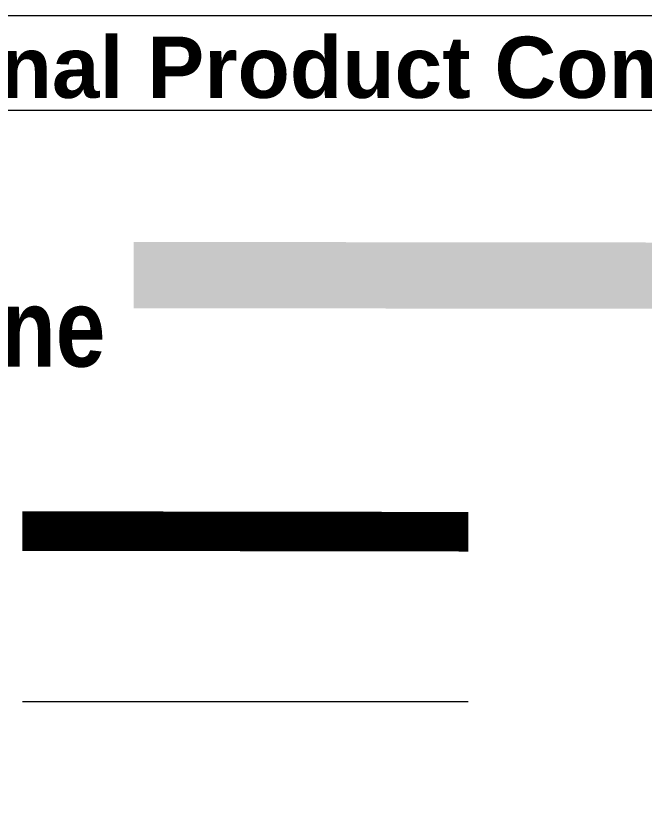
# Model space of a CAD drawing. Header units: inches. Extents: x -441 to 7, y -96 to 2.
# Drawn here: x 5.255 to 6.049, y 1.115 to 2.113 of the extents above; entities that cross this region are included whole.
import ezdxf

# ---------------------------------------------------------------- set-up
doc = ezdxf.new("R2010")
doc.units = ezdxf.units.IN
doc.header["$MEASUREMENT"] = 0
for name, color, linetype, lineweight in [('RAM HDR 327', 63, 'Continuous', 0), ('RamProof SYSTEM MESH', 7, 'Continuous', 0), ('Text', 20, 'Continuous', 0), ('Vector Picture Geometry', 6, 'Continuous', 0)]:
    doc.layers.add(name, color=color, linetype=linetype, lineweight=lineweight)
doc.layers.add('RamProof SYSTEM LIQUID', color=140, linetype='Continuous', lineweight=0, true_color=0x00bfff)
doc.styles.add('GENERATED_STYLE_1', font='ARIALN.TTF')
doc.styles.add('GENERATED_STYLE_6', font='ARIALNB.TTF')

msp = doc.modelspace()

# ---------------------------------------------------------------- hatches: boundary and pattern name
at = {"layer": 'RamProof SYSTEM LIQUID'}
h = msp.add_hatch(color=256, dxfattribs=at)
h.dxf.hatch_style = 1
h.paths.add_polyline_path([(5.40383, 1.7437), (5.40383, 1.82751), (6.11386, 1.82672), (6.11386, 1.74292)])

# ---------------------------------------------------------------- linework, layer by layer
at = {"layer": 'RAM HDR 327', "const_width": 0.05}
msp.add_lwpolyline([(5.82663, 1.46112), (5.26334, 1.46198)], dxfattribs=at)
at = {"layer": 'RamProof SYSTEM MESH', "ltscale": 1.5}
msp.add_lwpolyline([(5.82663, 1.24611), (5.26334, 1.24611)], dxfattribs=at)
at = {"layer": 'Vector Picture Geometry', "color": 7, "linetype": 'Continuous', "flags": 128}
msp.add_lwpolyline([(0, 0), (6.85696, 0), (6.85696, 2.11341), (0, 2.11341)], close=True, dxfattribs=at)

# ---------------------------------------------------------------- texts
at = {"layer": 'Text', "insert": (4.05618, 2.08703), "char_height": 0.0774706, "attachment_point": 1, "style": 'GENERATED_STYLE_6'}
msp.add_mtext('\\A1;\\pxt4.57143,8.57141;{\\fArial|b1|i0|c0|p34;\\LRamProof GC - Additional Product Components}', dxfattribs=at)
at = {"layer": 'Text', "insert": (3.93373, 1.93238), "char_height": 0.0984252, "width": 1.5285198, "attachment_point": 1, "style": 'GENERATED_STYLE_1'}
msp.add_mtext('\\pxt3;{\\fArial Narrow|b1|i0|c0|p34;RamProof GC Single Component WP Membrane\\P }', dxfattribs=at)

doc.saveas('drawing.dxf')
